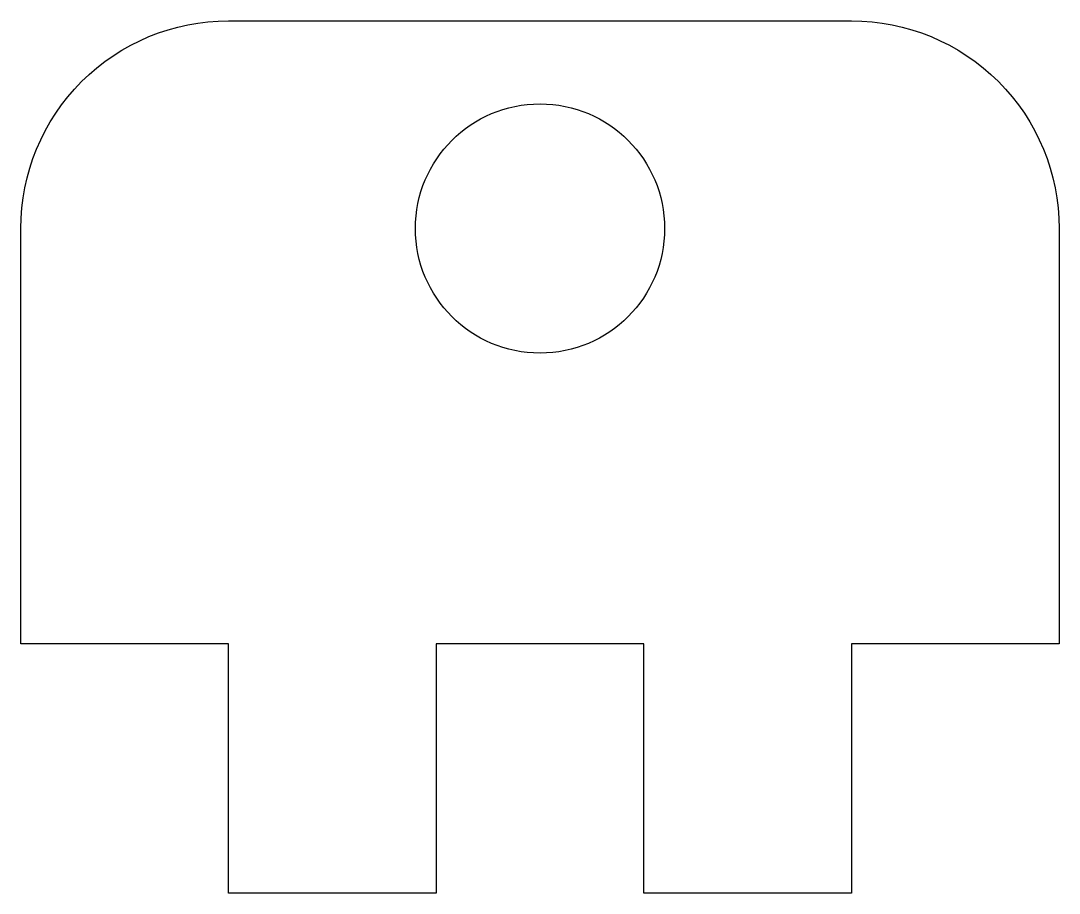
# Model space of a CAD drawing. Header units: millimetres. Extents: x 21.6 to 46.6, y 99.9 to 120.9.
import ezdxf

# ---------------------------------------------------------------- set-up
doc = ezdxf.new("R2010")
doc.units = ezdxf.units.MM
doc.layers.get('0').update_dxf_attribs({"linetype": 'CONTINUOUS'})

msp = doc.modelspace()

# ---------------------------------------------------------------- linework, layer by layer
msp.add_lwpolyline([(31.604, 99.9), (26.604, 99.9), (26.604, 105.9), (21.604, 105.9), (21.604, 115.9, -0.414214), (26.604, 120.9), (41.604, 120.9, -0.414214), (46.604, 115.9), (46.604, 105.9), (41.604, 105.9), (41.604, 99.9), (36.604, 99.9), (36.604, 105.9), (31.604, 105.9)], format="xyb", close=True)
msp.add_circle((34.104, 115.9), 3)

doc.saveas('drawing.dxf')
